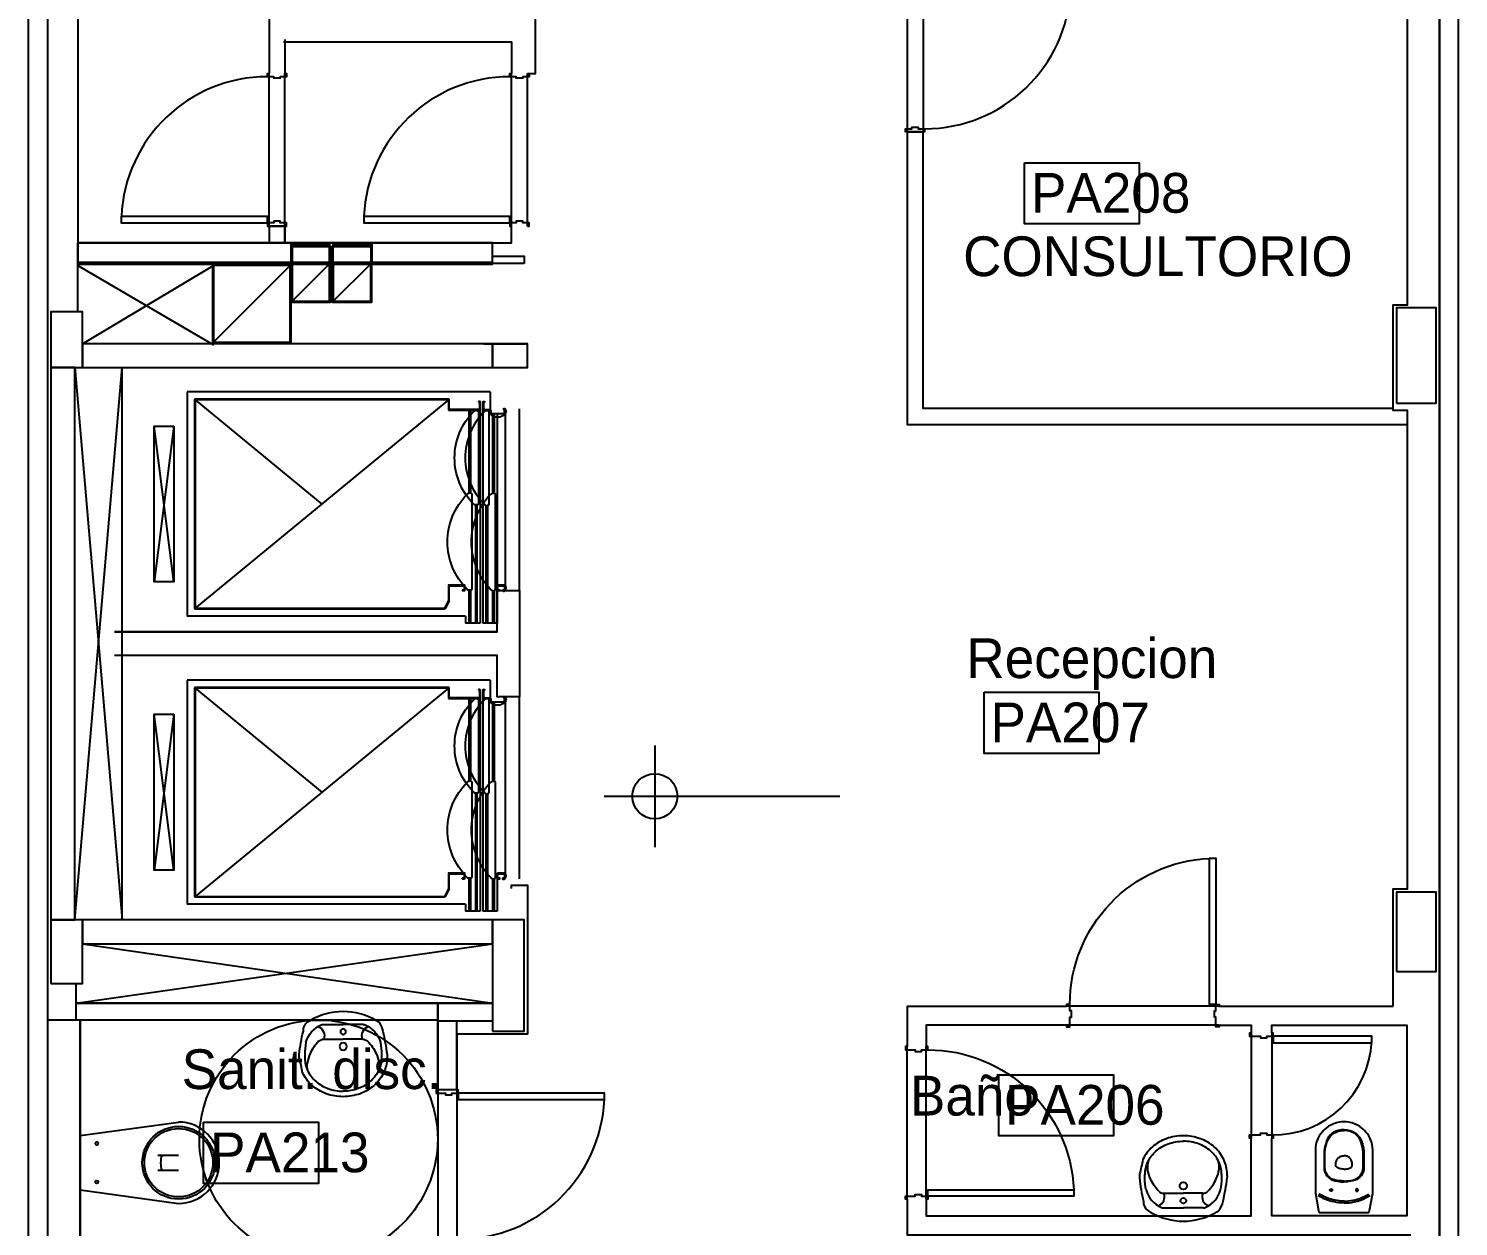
# Model space of a CAD drawing. Header units: millimetres. Extents: x 1473.7 to 1568.7, y 1808.4 to 1881.8.
# Drawn here: x 1511.35 to 1520.35, y 1859.52 to 1867.06 of the extents above; entities that cross this region are included whole.
import ezdxf

# ---------------------------------------------------------------- set-up
doc = ezdxf.new("R2010")
doc.units = ezdxf.units.MM
doc.layers.get('0').update_dxf_attribs({"linetype": 'CONTINUOUS'})
for name, color, linetype in [('0-COTAS-NIVEL', 8, 'CONTINUOUS'), ('0-OBSERVACIONES', 6, 'CONTINUOUS'), ('0000-TEXTO', 7, 'CONTINUOUS'), ('10-CARP-HOJA-PUER', 4, 'CONTINUOUS'), ('10-CARP-MARC', 2, 'CONTINUOUS'), ('10-CARP-SLIA', 14, 'CONTINUOUS'), ('AR - ASCENSOR', 1, 'CONTINUOUS'), ('AR - CARPINTERIA 1', 1, 'CONTINUOUS'), ('AR - INST. SANITARIA', 2, 'CONTINUOUS'), ('AR - LADRILLO VISTO', 3, 'CONTINUOUS'), ('AR - PROYECCION 1', 2, 'CONTINUOUS'), ('AR - PROYECCION 2', 1, 'CONTINUOUS'), ('AR - REVESTIMIENTO', 21, 'CONTINUOUS'), ('AR - REVOQUE', 8, 'CONTINUOUS'), ('AR - TABIQUE DURLOCK', 2, 'CONTINUOUS'), ('AV-HUMO', 6, 'CONTINUOUS'), ('AV-PLENO', 9, 'CONTINUOUS'), ('ES - LINEA OFICIAL', 6, 'CONTINUOUS'), ('ES-COLUMNAS', 5, 'CONTINUOUS'), ('ES-TABIQUES', 5, 'CONTINUOUS'), ('Sanitario_Detalle', 8, 'CONTINUOUS'), ('TEXTO', 7, 'CONTINUOUS')]:
    doc.layers.add(name, color=color, linetype=linetype)

# ---------------------------------------------------------------- blocks, each defined once
blk = doc.blocks.new('Puerta 66')
at = {"layer": '10-CARP-HOJA-PUER', "linetype": 'CONTINUOUS'}
blk.add_lwpolyline([(0.02, 0.14), (0.06, 0.14), (0.06, 0.75932), (0.02, 0.75932), (0.02, 0.14)], dxfattribs=at)
at = {"layer": '10-CARP-MARC', "linetype": 'CONTINUOUS'}
for points in [[(0, 0), (0, -0.01), (0.02, -0.01), (0.02, 0.06), (0.03, 0.06), (0.03, 0.1), (0.02, 0.1), (0.02, 0.14), (0, 0.14), (0, 0.13)], [(0.66, 0), (0.66, -0.01), (0.64, -0.01), (0.64, 0.06), (0.63, 0.06), (0.63, 0.1), (0.64, 0.1), (0.64, 0.14), (0.66, 0.14), (0.66, 0.13)]]:
    blk.add_lwpolyline(points, dxfattribs=at)
at = {"layer": '10-CARP-SLIA', "linetype": 'CONTINUOUS'}
for p, q in [((0, 0.13), (0.66, 0.13)), ((0, 0), (0.66, 0))]:
    blk.add_line(p, q, dxfattribs=at)
blk.add_arc((0.02, 0.14), 0.62, 359.075834, 87.31566, dxfattribs=at)
blk = doc.blocks.new('Puerta 96.1')
at = {"layer": '10-CARP-HOJA-PUER', "linetype": 'CONTINUOUS'}
blk.add_lwpolyline([(0.02, 0.11), (0.06, 0.11), (0.06, 1.03), (0.02, 1.03), (0.02, 0.11)], dxfattribs=at)
at = {"layer": '10-CARP-MARC', "linetype": 'CONTINUOUS'}
for points in [[(0, 0), (0, -0.01), (0.02, -0.01), (0.02, 0.03), (0.03, 0.03), (0.03, 0.07), (0.02, 0.07), (0.02, 0.11), (0, 0.11), (0, 0.1)], [(0.96, 0), (0.96, -0.01), (0.94, -0.01), (0.94, 0.03), (0.93, 0.03), (0.93, 0.07), (0.94, 0.07), (0.94, 0.11), (0.96, 0.11), (0.96, 0.1)]]:
    blk.add_lwpolyline(points, dxfattribs=at)
at = {"layer": '10-CARP-SLIA', "linetype": 'CONTINUOUS'}
for p, q in [((0, 0.1), (0.96, 0.1)), ((0, 0), (0.96, 0))]:
    blk.add_line(p, q, dxfattribs=at)
blk.add_arc((0.019952, 0.109981), 0.920048, 0.00121, 87.505209, dxfattribs=at)
blk = doc.blocks.new('Puerta 96.2')
at = {"layer": '10-CARP-HOJA-PUER', "linetype": 'CONTINUOUS'}
blk.add_lwpolyline([(0.02, 0.13), (0.06, 0.13), (0.06, 1.05), (0.02, 1.05), (0.02, 0.13)], dxfattribs=at)
at = {"layer": '10-CARP-MARC', "linetype": 'CONTINUOUS'}
for points in [[(0, 0), (0, -0.01), (0.02, -0.01), (0.02, 0.05), (0.03, 0.05), (0.03, 0.09), (0.02, 0.09), (0.02, 0.13), (0, 0.13), (0, 0.12)], [(0.96, 0), (0.96, -0.01), (0.94, -0.01), (0.94, 0.05), (0.93, 0.05), (0.93, 0.09), (0.94, 0.09), (0.94, 0.13), (0.96, 0.13), (0.96, 0.12)]]:
    blk.add_lwpolyline(points, dxfattribs=at)
at = {"layer": '10-CARP-SLIA', "linetype": 'CONTINUOUS'}
for p, q in [((0, 0.12), (0.96, 0.12)), ((0, 0), (0.96, 0))]:
    blk.add_line(p, q, dxfattribs=at)
blk.add_arc((0.019952, 0.129981), 0.920048, 0.00121, 87.505209, dxfattribs=at)
blk = doc.blocks.new('NIVEL')
at = {"layer": '0-COTAS-NIVEL'}
for p, q in [((0, 0.19519), (0, -0.19519)), ((-0.19519, 0), (0.711572, 0))]:
    blk.add_line(p, q, dxfattribs=at)
blk.add_circle((0, 0), 0.086751, dxfattribs=at)
blk = doc.blocks.new('s_LavMono')
blk.add_lwpolyline([(-0.177466, 0, 0.27095), (0.177466, 0, 0.041198), (0.194898, 0.010194, 0.087147), (0.218258, 0.061123, 0.014423), (0.240622, 0.188455, 0.110985), (0.24, 0.21, 0.102819), (0.22226, 0.288935, 0.093047), (0.169706, 0.358492, 0.087147), (0.093257, 0.403621, 0.087147), (0, 0.42, 0.093047), (-0.093257, 0.403621, 0.102819), (-0.169706, 0.358492, 0.110985), (-0.22226, 0.288935, -0.014423), (-0.24, 0.21, 0.087147), (-0.240622, 0.188455, 0.041198), (-0.218258, 0.061123, 0.27095), (-0.194898, 0.010194), (-0.177466, 0)], format="xyb", close=True)
at = {"layer": 'Sanitario_Detalle'}
for p, q in [((-0.106065, 0.105), (0, 0.105)), ((0.106065, 0.105), (0, 0.105)), ((-0.109754, 0.025), (0, 0.025)), ((0.109754, 0.025), (0, 0.025))]:
    blk.add_line(p, q, dxfattribs=at)
for points in [[(-0.209998, 0.209155, -0.11237), (-0.195145, 0.276099, -0.102819), (-0.14995, 0.335915, -0.093047), (-0.083035, 0.375417, -0.087147), (0, 0.39, -0.087147)], [(0.209998, 0.209155, 0.11237), (0.195145, 0.276099, 0.102819), (0.14995, 0.335915, 0.093047), (0.083035, 0.375417, 0.087147), (0, 0.39, 0.087147)], [(-0.205826, 0.245668, -0.000644), (-0.205677, 0.246541, -0.000644)], [(0.205826, 0.245668, 0.000644), (0.205677, 0.246541, 0.000644)], [(-0.204273, 0.122702, -0.048163), (-0.210622, 0.188455, -0.015067), (-0.209998, 0.209155, -0.015067)], [(-0.134258, 0.116625, -0.092164), (-0.180769, 0.183914, -0.064814), (-0.196027, 0.234757, -0.064814)], [(0.134258, 0.116625, 0.092164), (0.180769, 0.183914, 0.064814), (0.196027, 0.234757, 0.064814)], [(0.204273, 0.122702, 0.048163), (0.210622, 0.188455, 0.015067), (0.209998, 0.209155, 0.015067)]]:
    blk.add_lwpolyline(points, format="xyb", dxfattribs=at)
for centre, radius in [((0, 0.145322), 0.02), ((0, 0.064151), 0.015)]:
    blk.add_circle(centre, radius, dxfattribs=at)
for centre, radius, start, end in [((-0.107207, 0.249282), 0.09, 146.498415, 189.287762), ((0.107207, 0.249282), 0.09, 350.712238, 33.501585), ((-0.05968, 0.165122), 0.150687, 196.350388, 246.340308), ((-0.157063, 0.08655), 0.054233, 291.277313, 19.888798), ((-0.106065, 0.145), 0.04, 225.184262, 270), ((0.157063, 0.08655), 0.054233, 160.111202, 248.722687), ((0.106065, 0.145), 0.04, 270, 314.815738), ((0.05968, 0.165122), 0.150687, 293.659692, 343.649612), ((-0.110119, 0.05), 0.025, 246.340332, 270.288391), ((-0.109754, 0.115), 0.09, 269.509254, 270.000036), ((0.109754, 0.115), 0.09, 269.999964, 270.490746), ((0.110119, 0.05), 0.025, 269.711609, 293.659668)]:
    blk.add_arc(centre, radius, start, end, dxfattribs=at)
blk = doc.blocks.new('RCPLS004')
for p, q in [((-0.124182, -0.085575), (-0.135621, -0.090996)), ((-0.110949, -0.080011), (-0.124182, -0.085575)), ((-0.097979, -0.075253), (-0.110949, -0.080011)), ((-0.096744, -0.087525), (-0.108353, -0.091891)), ((-0.085539, -0.071305), (-0.097979, -0.075253)), ((-0.083423, -0.083193), (-0.096744, -0.087525)), ((-0.074913, -0.068391), (-0.085539, -0.071305)), ((-0.06913, -0.079316), (-0.083423, -0.083193)), ((-0.062185, -0.065438), (-0.074913, -0.068391)), ((-0.056178, -0.076464), (-0.06913, -0.079316)), ((-0.046976, -0.062656), (-0.062185, -0.065438)), ((-0.043147, -0.07421), (-0.056178, -0.076464)), ((-0.033426, -0.060845), (-0.046976, -0.062656)), ((-0.029119, -0.072457), (-0.043147, -0.07421)), ((-0.018199, -0.059545), (-0.033426, -0.060845)), ((-0.015985, -0.071438), (-0.029119, -0.072457)), ((0, -0.059), (-0.018199, -0.059545)), ((0, -0.071), (-0.015985, -0.071438)), ((0, -0.059), (0.018199, -0.059545)), ((0, -0.071), (0.015985, -0.071438)), ((0.015985, -0.071438), (0.029119, -0.072457)), ((0.018199, -0.059545), (0.033426, -0.060845)), ((0.029119, -0.072457), (0.043147, -0.07421)), ((0.033426, -0.060845), (0.046976, -0.062656)), ((0.043147, -0.07421), (0.056178, -0.076464)), ((0.046976, -0.062656), (0.062185, -0.065438)), ((0.056178, -0.076464), (0.06913, -0.079316)), ((0.062185, -0.065438), (0.074913, -0.068391)), ((0.06913, -0.079316), (0.083423, -0.083193)), ((0.074913, -0.068391), (0.085539, -0.071305)), ((0.083423, -0.083193), (0.096744, -0.087525)), ((0.085539, -0.071305), (0.097979, -0.075253)), ((0.096744, -0.087525), (0.108353, -0.091891)), ((0.097979, -0.075253), (0.110949, -0.080011)), ((0.110949, -0.080011), (0.124182, -0.085575)), ((0.124182, -0.085575), (0.135621, -0.090996)), ((-0.158103, -0.103448), (-0.163602, -0.106888)), ((-0.147335, -0.097174), (-0.158103, -0.103448)), ((-0.151402, -0.113418), (-0.157098, -0.116972)), ((-0.142725, -0.108344), (-0.151402, -0.113418)), ((-0.135621, -0.090996), (-0.147335, -0.097174)), ((-0.131151, -0.102179), (-0.142725, -0.108344)), ((-0.120804, -0.097217), (-0.131151, -0.102179)), ((-0.108353, -0.091891), (-0.120804, -0.097217)), ((-0.088322, -0.138375), (-0.0885, -0.140043)), ((-0.0885, -0.140043), (-0.088342, -0.14153)), ((-0.088342, -0.14153), (-0.087821, -0.143117)), ((-0.087768, -0.136768), (-0.088322, -0.138375)), ((-0.087821, -0.143117), (-0.086955, -0.14456)), ((-0.086964, -0.135453), (-0.087768, -0.136768)), ((-0.085938, -0.134355), (-0.086964, -0.135453)), ((-0.086955, -0.14456), (-0.086041, -0.145553)), ((-0.086041, -0.145553), (-0.084883, -0.146416)), ((-0.08473, -0.133493), (-0.085938, -0.134355)), ((-0.084883, -0.146416), (-0.083523, -0.147063)), ((-0.083077, -0.132793), (-0.08473, -0.133493)), ((-0.083523, -0.147063), (-0.0821, -0.147419)), ((-0.081, -0.1325), (-0.083077, -0.132793)), ((-0.0821, -0.147419), (-0.080907, -0.147499)), ((-0.07927, -0.132702), (-0.081, -0.1325)), ((-0.080907, -0.147499), (-0.07949, -0.147346)), ((-0.07949, -0.147346), (-0.077884, -0.146822)), ((-0.077873, -0.133183), (-0.07927, -0.132702)), ((-0.077884, -0.146822), (-0.076531, -0.146023)), ((-0.076604, -0.133923), (-0.077873, -0.133183)), ((-0.075515, -0.134885), (-0.076604, -0.133923)), ((-0.076531, -0.146023), (-0.07548, -0.145077)), ((-0.074542, -0.136187), (-0.075515, -0.134885)), ((-0.07548, -0.145077), (-0.074435, -0.143627)), ((-0.073907, -0.137563), (-0.074542, -0.136187)), ((-0.074435, -0.143627), (-0.073831, -0.142203)), ((-0.073552, -0.139119), (-0.073907, -0.137563)), ((-0.073831, -0.142203), (-0.073523, -0.140584)), ((-0.073523, -0.140584), (-0.073552, -0.139119)), ((0.073523, -0.140584), (0.073552, -0.139119)), ((0.073831, -0.142203), (0.073523, -0.140584)), ((0.073552, -0.139119), (0.073907, -0.137563)), ((0.074435, -0.143627), (0.073831, -0.142203)), ((0.073907, -0.137563), (0.074542, -0.136187)), ((0.07548, -0.145077), (0.074435, -0.143627)), ((0.074542, -0.136187), (0.075515, -0.134885)), ((0.076531, -0.146023), (0.07548, -0.145077)), ((0.075515, -0.134885), (0.076604, -0.133923)), ((0.077884, -0.146822), (0.076531, -0.146023)), ((0.076604, -0.133923), (0.077873, -0.133183)), ((0.077873, -0.133183), (0.07927, -0.132702)), ((0.07949, -0.147346), (0.077884, -0.146822)), ((0.07927, -0.132702), (0.081, -0.1325)), ((0.080907, -0.147499), (0.07949, -0.147346)), ((0.0821, -0.147419), (0.080907, -0.147499)), ((0.081, -0.1325), (0.083077, -0.132793)), ((0.083523, -0.147063), (0.0821, -0.147419)), ((0.083077, -0.132793), (0.08473, -0.133493)), ((0.084883, -0.146416), (0.083523, -0.147063)), ((0.08473, -0.133493), (0.085938, -0.134355)), ((0.086041, -0.145553), (0.084883, -0.146416)), ((0.085938, -0.134355), (0.086964, -0.135453)), ((0.086955, -0.14456), (0.086041, -0.145553)), ((0.087821, -0.143117), (0.086955, -0.14456)), ((0.086964, -0.135453), (0.087768, -0.136768)), ((0.087768, -0.136768), (0.088322, -0.138375)), ((0.088342, -0.14153), (0.087821, -0.143117)), ((0.088322, -0.138375), (0.0885, -0.140043)), ((0.0885, -0.140043), (0.088342, -0.14153)), ((0.108353, -0.091891), (0.120804, -0.097217)), ((0.120804, -0.097217), (0.131151, -0.102179)), ((0.131151, -0.102179), (0.142725, -0.108344)), ((0.135621, -0.090996), (0.147335, -0.097174)), ((0.142725, -0.108344), (0.151402, -0.113418)), ((0.147335, -0.097174), (0.158103, -0.103448)), ((0.151402, -0.113418), (0.157098, -0.116972)), ((0.158103, -0.103448), (0.163602, -0.106888)), ((-0.1255, -0.282118), (-0.124222, -0.267431)), ((-0.124222, -0.267431), (-0.12055, -0.253534)), ((-0.12055, -0.253534), (-0.115124, -0.241421)), ((-0.119449, -0.269195), (-0.1205, -0.282118)), ((-0.117825, -0.261603), (-0.119449, -0.269195)), ((-0.11394, -0.25039), (-0.117825, -0.261603)), ((-0.115124, -0.241421), (-0.107735, -0.230113)), ((-0.108595, -0.240129), (-0.11394, -0.25039)), ((-0.1017, -0.230596), (-0.108595, -0.240129)), ((-0.107735, -0.230113), (-0.099559, -0.220986)), ((-0.09449, -0.223083), (-0.1017, -0.230596)), ((-0.099559, -0.220986), (-0.08942, -0.212606)), ((-0.086469, -0.216644), (-0.09449, -0.223083)), ((-0.08942, -0.212606), (-0.080024, -0.206865)), ((-0.073759, -0.209359), (-0.086469, -0.216644)), ((-0.080024, -0.206865), (-0.069327, -0.202155)), ((-0.060887, -0.204759), (-0.073759, -0.209359)), ((-0.069327, -0.202155), (-0.055138, -0.198213)), ((-0.046105, -0.201418), (-0.060887, -0.204759)), ((-0.055138, -0.198213), (-0.041617, -0.19552)), ((-0.031523, -0.199055), (-0.046105, -0.201418)), ((-0.041617, -0.19552), (-0.029962, -0.193818)), ((-0.016661, -0.197572), (-0.031523, -0.199055)), ((-0.029962, -0.193818), (-0.018882, -0.19272)), ((-0.018882, -0.19272), (-0.008623, -0.19215)), ((0, -0.197), (-0.016661, -0.197572)), ((-0.008623, -0.19215), (0, -0.192)), ((0.008623, -0.19215), (0, -0.192)), ((0, -0.197), (0.016661, -0.197572)), ((0.018882, -0.19272), (0.008623, -0.19215)), ((0.016661, -0.197572), (0.031523, -0.199055)), ((0.029962, -0.193818), (0.018882, -0.19272)), ((0.041617, -0.19552), (0.029962, -0.193818)), ((0.031523, -0.199055), (0.046105, -0.201418)), ((0.055138, -0.198213), (0.041617, -0.19552)), ((0.046105, -0.201418), (0.060887, -0.204759)), ((0.069327, -0.202155), (0.055138, -0.198213)), ((0.060887, -0.204759), (0.073759, -0.209359)), ((0.080024, -0.206865), (0.069327, -0.202155)), ((0.073759, -0.209359), (0.086469, -0.216644)), ((0.08942, -0.212606), (0.080024, -0.206865)), ((0.086469, -0.216644), (0.09449, -0.223083)), ((0.099559, -0.220986), (0.08942, -0.212606)), ((0.09449, -0.223083), (0.1017, -0.230596)), ((0.107735, -0.230113), (0.099559, -0.220986)), ((0.1017, -0.230596), (0.108595, -0.240129)), ((0.115124, -0.241421), (0.107735, -0.230113)), ((0.108595, -0.240129), (0.11394, -0.25039)), ((0.11394, -0.25039), (0.117825, -0.261603)), ((0.12055, -0.253534), (0.115124, -0.241421)), ((0.117825, -0.261603), (0.119449, -0.269195)), ((0.119449, -0.269195), (0.1205, -0.282118)), ((0.124222, -0.267431), (0.12055, -0.253534)), ((0.1255, -0.282118), (0.124222, -0.267431)), ((-0.1255, -0.363299), (-0.1255, -0.282118)), ((-0.1205, -0.282118), (-0.1205, -0.363299)), ((-0.050528, -0.293518), (-0.051, -0.297838)), ((-0.051, -0.297838), (-0.051, -0.307)), ((-0.051, -0.307), (-0.050533, -0.31307)), ((-0.050533, -0.31307), (-0.049658, -0.317777)), ((-0.048934, -0.288984), (-0.050528, -0.293518)), ((-0.049658, -0.317777), (-0.047921, -0.323587)), ((-0.046264, -0.284915), (-0.048934, -0.288984)), ((-0.047921, -0.323587), (-0.045265, -0.329615)), ((-0.043185, -0.281978), (-0.046264, -0.284915)), ((-0.045265, -0.329615), (-0.042318, -0.33457)), ((-0.0385, -0.279298), (-0.043185, -0.281978)), ((-0.042318, -0.33457), (-0.039057, -0.338892)), ((-0.039057, -0.338892), (-0.036654, -0.341551)), ((-0.030225, -0.276434), (-0.0385, -0.279298)), ((-0.036654, -0.341551), (-0.033718, -0.344346)), ((-0.033718, -0.344346), (-0.029439, -0.347717)), ((-0.02315, -0.274578), (-0.030225, -0.276434)), ((-0.029439, -0.347717), (-0.024913, -0.350562)), ((-0.024913, -0.350562), (-0.020674, -0.352673)), ((-0.015895, -0.273207), (-0.02315, -0.274578)), ((-0.020674, -0.352673), (-0.015702, -0.354563)), ((-0.008285, -0.272326), (-0.015895, -0.273207)), ((-0.015702, -0.354563), (-0.010342, -0.355968)), ((-0.010342, -0.355968), (-0.004643, -0.356801)), ((0, -0.272), (-0.008285, -0.272326)), ((-0.004643, -0.356801), (0, -0.357)), ((0, -0.272), (0.008285, -0.272326)), ((0.004643, -0.356801), (0, -0.357)), ((0.010342, -0.355968), (0.004643, -0.356801)), ((0.008285, -0.272326), (0.015895, -0.273207)), ((0.015702, -0.354563), (0.010342, -0.355968)), ((0.020674, -0.352673), (0.015702, -0.354563)), ((0.015895, -0.273207), (0.02315, -0.274578)), ((0.024913, -0.350562), (0.020674, -0.352673)), ((0.02315, -0.274578), (0.030225, -0.276434)), ((0.029439, -0.347717), (0.024913, -0.350562)), ((0.033718, -0.344346), (0.029439, -0.347717)), ((0.030225, -0.276434), (0.0385, -0.279298)), ((0.036654, -0.341551), (0.033718, -0.344346)), ((0.039057, -0.338892), (0.036654, -0.341551)), ((0.0385, -0.279298), (0.043185, -0.281978)), ((0.042318, -0.33457), (0.039057, -0.338892)), ((0.045265, -0.329615), (0.042318, -0.33457)), ((0.043185, -0.281978), (0.046264, -0.284915)), ((0.047921, -0.323587), (0.045265, -0.329615)), ((0.046264, -0.284915), (0.048934, -0.288984)), ((0.049658, -0.317777), (0.047921, -0.323587)), ((0.048934, -0.288984), (0.050528, -0.293518)), ((0.050533, -0.31307), (0.049658, -0.317777)), ((0.050528, -0.293518), (0.051, -0.297838)), ((0.051, -0.307), (0.050533, -0.31307)), ((0.051, -0.297838), (0.051, -0.307)), ((0.1205, -0.282118), (0.1205, -0.363299)), ((0.1255, -0.363299), (0.1255, -0.282118)), ((-0.124835, -0.381151), (-0.1255, -0.363299)), ((-0.124215, -0.388104), (-0.124835, -0.381151)), ((-0.122191, -0.403013), (-0.124215, -0.388104)), ((-0.119164, -0.418081), (-0.122191, -0.403013)), ((-0.1205, -0.363299), (-0.119843, -0.380863)), ((-0.119843, -0.380863), (-0.118297, -0.3954)), ((-0.115468, -0.431962), (-0.119164, -0.418081)), ((-0.118297, -0.3954), (-0.115532, -0.411366)), ((-0.115532, -0.411366), (-0.112195, -0.425221)), ((-0.109717, -0.448896), (-0.115468, -0.431962)), ((-0.112195, -0.425221), (-0.108054, -0.438762)), ((-0.103942, -0.462197), (-0.109717, -0.448896)), ((-0.108054, -0.438762), (-0.1029, -0.452531)), ((0.108054, -0.438762), (0.1029, -0.452531)), ((0.103942, -0.462197), (0.109717, -0.448896)), ((0.112195, -0.425221), (0.108054, -0.438762)), ((0.109717, -0.448896), (0.115468, -0.431962)), ((0.115532, -0.411366), (0.112195, -0.425221)), ((0.115468, -0.431962), (0.119164, -0.418081)), ((0.118297, -0.3954), (0.115532, -0.411366)), ((0.119843, -0.380863), (0.118297, -0.3954)), ((0.119164, -0.418081), (0.122191, -0.403013)), ((0.1205, -0.363299), (0.119843, -0.380863)), ((0.122191, -0.403013), (0.124215, -0.388104)), ((0.124215, -0.388104), (0.124835, -0.381151)), ((0.124835, -0.381151), (0.1255, -0.363299)), ((-0.096858, -0.473918), (-0.103942, -0.462197)), ((-0.1029, -0.452531), (-0.096561, -0.465194)), ((-0.086419, -0.486469), (-0.096858, -0.473918)), ((-0.096561, -0.465194), (-0.087423, -0.477956)), ((-0.087423, -0.477956), (-0.077, -0.48845)), ((-0.075842, -0.495831), (-0.086419, -0.486469)), ((-0.077, -0.48845), (-0.067071, -0.495927)), ((-0.062522, -0.504453), (-0.075842, -0.495831)), ((-0.067071, -0.495927), (-0.060147, -0.500053)), ((-0.050085, -0.510249), (-0.062522, -0.504453)), ((-0.060147, -0.500053), (-0.045385, -0.506719)), ((-0.035816, -0.515107), (-0.050085, -0.510249)), ((-0.045385, -0.506719), (-0.034871, -0.51018)), ((-0.018391, -0.518729), (-0.035816, -0.515107)), ((-0.034871, -0.51018), (-0.022731, -0.512975)), ((-0.022731, -0.512975), (-0.011894, -0.514449)), ((0, -0.52), (-0.018391, -0.518729)), ((-0.011894, -0.514449), (0, -0.515)), ((0.011894, -0.514449), (0, -0.515)), ((0, -0.52), (0.018391, -0.518729)), ((0.022731, -0.512975), (0.011894, -0.514449)), ((0.018391, -0.518729), (0.035816, -0.515107)), ((0.034871, -0.51018), (0.022731, -0.512975)), ((0.045385, -0.506719), (0.034871, -0.51018)), ((0.035816, -0.515107), (0.050085, -0.510249)), ((0.060147, -0.500053), (0.045385, -0.506719)), ((0.050085, -0.510249), (0.062522, -0.504453)), ((0.067071, -0.495927), (0.060147, -0.500053)), ((0.062522, -0.504453), (0.075842, -0.495831)), ((0.077, -0.48845), (0.067071, -0.495927)), ((0.075842, -0.495831), (0.086419, -0.486469)), ((0.087423, -0.477956), (0.077, -0.48845)), ((0.086419, -0.486469), (0.096858, -0.473918)), ((0.096561, -0.465194), (0.087423, -0.477956)), ((0.1029, -0.452531), (0.096561, -0.465194)), ((0.096858, -0.473918), (0.103942, -0.462197)), ((-0.058842, -0.560182), (-0.058842, -0.560182)), ((0.058842, -0.560182), (0.058842, -0.560182))]:
    blk.add_line(p, q)
blk.add_lwpolyline([(0, -0.57), (0.008155, -0.569822), (0.016533, -0.569254), (0.027671, -0.567887), (0.038261, -0.565927), (0.048229, -0.563472), (0.053812, -0.561831), (0.058842, -0.560182), (0.065687, -0.55767), (0.075105, -0.553685), (0.08821, -0.547039), (0.097356, -0.541561), (0.110592, -0.532228), (0.120379, -0.524077), (0.12978, -0.515037), (0.13826, -0.505631), (0.146854, -0.494549), (0.155437, -0.481366), (0.162033, -0.469149), (0.167223, -0.457567), (0.172335, -0.443303), (0.176515, -0.427357), (0.179278, -0.410624), (0.1805, -0.3905), (0.1805, -0.12), (0.160798, -0.012536), (0.159251, -0.004098), (0.158628, -0.002439), (0.158014, -0.001616), (0.157219, -0.000917), (0.156113, -0.000327), (0.154333, 0), (0, 0), (-0.154333, 0), (-0.156113, -0.000327), (-0.157219, -0.000917), (-0.158014, -0.001616), (-0.158628, -0.002439), (-0.159251, -0.004098), (-0.160798, -0.012536), (-0.1805, -0.12), (-0.1805, -0.3905), (-0.179278, -0.410624), (-0.176515, -0.427357), (-0.172335, -0.443303), (-0.167223, -0.457567), (-0.162033, -0.469149), (-0.155437, -0.481366), (-0.146854, -0.494549), (-0.13826, -0.505631), (-0.12978, -0.515037), (-0.120379, -0.524077), (-0.110592, -0.532228), (-0.097356, -0.541561), (-0.08821, -0.547039), (-0.075105, -0.553685), (-0.065687, -0.55767), (-0.058842, -0.560182), (-0.053812, -0.561831), (-0.048229, -0.563472), (-0.038261, -0.565927), (-0.027671, -0.567887), (-0.016533, -0.569254), (-0.008155, -0.569822)], close=True)

msp = doc.modelspace()

# ---------------------------------------------------------------- linework, layer by layer
at = {"color": 5}
for p, q in [((1512.865212, 1865.813436), (1512.965212, 1865.813436)), ((1511.651633, 1860.923462), (1511.651633, 1861.048462)), ((1514.271633, 1860.923462), (1511.651633, 1860.923462))]:
    msp.add_line(p, q, dxfattribs=at)
at = {"color": 2}
for points in [[(1513.004151, 1865.708436), (1513.010345, 1865.708436), (1513.010345, 1865.435901), (1513.004151, 1865.435901)], [(1513.268957, 1865.708436), (1513.246328, 1865.708436), (1513.246328, 1865.68366), (1513.268957, 1865.68366)], [(1513.511134, 1865.708436), (1513.50494, 1865.708436), (1513.50494, 1865.435901), (1513.511134, 1865.435901)], [(1514.471813, 1865.57752), (1514.271633, 1865.57752), (1514.271633, 1865.623436), (1514.471813, 1865.623436)], [(1514.271633, 1864.923436), (1514.491626, 1864.923436), (1514.491626, 1865.073436), (1514.271633, 1865.073436)]]:
    msp.add_lwpolyline(points, close=True, dxfattribs=at)
for points in [[(1513.246328, 1865.699871), (1513.010345, 1865.699871)], [(1513.246328, 1865.693546), (1513.010345, 1865.693546)], [(1513.246328, 1865.68366), (1513.010345, 1865.68366), (1513.014188, 1865.6888)], [(1513.246328, 1865.6888), (1513.010345, 1865.6888)], [(1513.505552, 1865.68366), (1513.268957, 1865.68366), (1513.246328, 1865.68366)], [(1513.50494, 1865.699871), (1513.268957, 1865.699871)], [(1513.50494, 1865.693546), (1513.268957, 1865.693546)], [(1513.50494, 1865.6888), (1513.268957, 1865.6888)], [(1514.216626, 1865.073436), (1514.491626, 1865.073436)]]:
    msp.add_lwpolyline(points, dxfattribs=at)
msp.add_circle((1513.176633, 1860.068462), 0.75, dxfattribs=at)
at = {"layer": '0-OBSERVACIONES'}
for points in [[(1512.965212, 1865.813436), (1512.865212, 1865.813436), (1512.865212, 1865.708436), (1512.965212, 1865.708436)], [(1511.661632, 1865.58377), (1513.004151, 1865.58377), (1513.004151, 1865.708436), (1511.661632, 1865.708436)], [(1513.511134, 1865.58377), (1514.271633, 1865.58377), (1514.271633, 1865.708436), (1513.511134, 1865.708436)], [(1511.651633, 1860.923462), (1513.926633, 1860.923462), (1513.926633, 1860.818462), (1511.651633, 1860.818462)], [(1513.926633, 1860.923462), (1514.271633, 1860.923462), (1514.271633, 1860.81108), (1513.926633, 1860.81108)], [(1511.471633, 1848.283528), (1511.676633, 1848.283528), (1511.676633, 1860.818462), (1511.471633, 1860.818462)], [(1513.926633, 1860.38153), (1514.04638, 1860.38153), (1514.04638, 1860.81108), (1513.926633, 1860.81108)]]:
    msp.add_lwpolyline(points, close=True, dxfattribs=at)
for points in [[(1511.661633, 1865.573436), (1511.661633, 1865.708436)], [(1513.010345, 1865.575773), (1513.010345, 1865.708436)], [(1513.511134, 1865.581967), (1513.511134, 1865.708436)], [(1513.245716, 1865.581967), (1513.245716, 1865.68366)], [(1513.25191, 1865.505708), (1513.25191, 1865.68366)], [(1513.263375, 1865.505708), (1513.263375, 1865.68366)], [(1513.269569, 1865.581967), (1513.269569, 1865.68366)], [(1514.271633, 1865.58377), (1511.661632, 1865.58377)]]:
    msp.add_lwpolyline(points, dxfattribs=at)
at = {"layer": 'AR - ASCENSOR', "linetype": 'CONTINUOUS'}
for p, q in [((1512.349919, 1864.76978), (1512.349919, 1863.358903)), ((1514.25663, 1864.76978), (1512.349919, 1864.76978)), ((1512.395919, 1864.72378), (1512.395919, 1863.404903)), ((1513.99838, 1864.72378), (1512.395919, 1864.72378)), ((1512.399919, 1864.71978), (1512.399919, 1863.408903)), ((1513.99438, 1864.71978), (1512.399919, 1863.408903)), ((1512.399919, 1864.71978), (1513.197149, 1864.064342)), ((1513.99438, 1864.71978), (1512.399919, 1864.71978)), ((1513.99438, 1864.71978), (1513.99438, 1864.654578)), ((1513.99838, 1864.658578), (1513.99838, 1864.72378)), ((1514.25663, 1864.76978), (1514.25663, 1864.658494)), ((1513.99438, 1864.654578), (1514.191657, 1864.654578)), ((1514.189657, 1864.658578), (1513.99838, 1864.658578)), ((1514.122657, 1864.654578), (1514.122657, 1864.131665)), ((1514.132657, 1864.654578), (1514.132657, 1864.131665)), ((1514.191657, 1864.70978), (1514.183657, 1864.70978)), ((1514.183657, 1864.70978), (1514.183657, 1864.70578)), ((1514.183657, 1864.70578), (1514.189657, 1864.70578)), ((1514.189657, 1864.70578), (1514.189657, 1864.658578)), ((1514.193657, 1864.656578), (1514.193657, 1864.70778)), ((1514.193657, 1864.656578), (1514.193657, 1863.31478)), ((1514.21063, 1864.656578), (1514.21063, 1863.31478)), ((1514.27163, 1864.629578), (1514.27163, 1864.131665)), ((1514.28163, 1864.629578), (1514.28163, 1864.131665)), ((1514.30163, 1864.629578), (1514.30163, 1863.31478)), ((1514.35163, 1864.631578), (1514.351627, 1863.554807)), ((1514.441633, 1863.519807), (1514.441633, 1864.664578)), ((1512.266063, 1863.574342), (1512.141633, 1864.554342)), ((1512.266063, 1864.554342), (1512.141633, 1863.574342)), ((1514.163657, 1864.058764), (1514.163657, 1863.31478)), ((1514.173657, 1864.058764), (1514.173657, 1863.31478)), ((1514.23063, 1864.058764), (1514.23063, 1863.31478)), ((1514.24063, 1864.058764), (1514.24063, 1863.31478)), ((1513.99438, 1863.552807), (1513.99438, 1863.456807)), ((1514.095417, 1863.554807), (1513.99638, 1863.554807)), ((1513.99838, 1863.550807), (1514.093417, 1863.550807)), ((1513.99838, 1863.456637), (1513.99838, 1863.550807)), ((1514.093417, 1863.550807), (1514.093417, 1863.523807)), ((1514.097417, 1863.521807), (1514.097417, 1863.552807)), ((1513.99438, 1863.456807), (1513.970414, 1863.408903)), ((1513.99838, 1863.456637), (1513.974089, 1863.404903)), ((1514.080595, 1863.523807), (1514.080595, 1863.519807)), ((1514.093417, 1863.523807), (1514.080595, 1863.523807)), ((1514.080595, 1863.519807), (1514.095417, 1863.519807)), ((1514.122658, 1863.522602), (1514.122657, 1863.31478)), ((1514.132658, 1863.522602), (1514.132657, 1863.31478)), ((1514.27163, 1863.522602), (1514.27163, 1863.31478)), ((1514.28163, 1863.522602), (1514.28163, 1863.31478)), ((1512.395919, 1863.404903), (1513.974089, 1863.404903)), ((1512.399919, 1863.408903), (1513.970414, 1863.408903)), ((1514.102658, 1863.358903), (1512.349919, 1863.358903)), ((1514.102658, 1863.358903), (1514.102657, 1863.31478)), ((1514.193657, 1863.31478), (1514.102657, 1863.31478)), ((1514.30163, 1863.31478), (1514.21063, 1863.31478)), ((1512.349919, 1862.957293), (1512.349919, 1861.546416)), ((1514.25663, 1862.957293), (1512.349919, 1862.957293)), ((1512.395919, 1862.911293), (1512.395919, 1861.592416)), ((1513.998379, 1862.911293), (1512.395919, 1862.911293)), ((1513.998379, 1862.846091), (1513.998379, 1862.911293)), ((1514.25663, 1862.957293), (1514.25663, 1862.846007)), ((1512.399919, 1862.907293), (1512.399919, 1861.596416)), ((1513.994379, 1862.907293), (1512.399919, 1861.596416)), ((1512.399919, 1862.907293), (1513.197149, 1862.251855)), ((1513.994379, 1862.907293), (1512.399919, 1862.907293)), ((1513.994379, 1862.907293), (1513.994379, 1862.842091)), ((1513.994379, 1862.842091), (1514.191657, 1862.842091)), ((1514.189657, 1862.846091), (1513.998379, 1862.846091)), ((1514.122657, 1862.842091), (1514.122657, 1862.319178)), ((1514.132657, 1862.842091), (1514.132657, 1862.319178)), ((1514.191657, 1862.897293), (1514.183657, 1862.897293)), ((1514.183657, 1862.897293), (1514.183657, 1862.893293)), ((1514.183657, 1862.893293), (1514.189657, 1862.893293)), ((1514.189657, 1862.893293), (1514.189657, 1862.846091)), ((1514.193657, 1862.844091), (1514.193657, 1862.895293)), ((1514.193657, 1862.844091), (1514.193657, 1861.502293)), ((1514.21063, 1862.844091), (1514.21063, 1861.502293)), ((1514.441633, 1861.70732), (1514.441633, 1862.852091)), ((1512.266063, 1861.761855), (1512.141633, 1862.741855)), ((1512.266063, 1862.741855), (1512.141633, 1861.761855)), ((1514.27163, 1862.817091), (1514.27163, 1862.319178)), ((1514.28163, 1862.817091), (1514.28163, 1862.319178)), ((1514.35163, 1862.819091), (1514.351627, 1861.74232)), ((1514.163657, 1862.246277), (1514.163657, 1861.502293)), ((1514.173657, 1862.246277), (1514.173657, 1861.502293)), ((1514.23063, 1862.246277), (1514.23063, 1861.502293)), ((1514.24063, 1862.246277), (1514.24063, 1861.502293)), ((1513.99438, 1861.74032), (1513.99438, 1861.64432)), ((1514.095417, 1861.74232), (1513.99638, 1861.74232)), ((1514.097417, 1861.70932), (1514.097417, 1861.74032)), ((1513.99838, 1861.73832), (1514.093417, 1861.73832)), ((1513.99838, 1861.64415), (1513.99838, 1861.73832)), ((1514.080595, 1861.71132), (1514.080595, 1861.70732)), ((1514.093417, 1861.71132), (1514.080595, 1861.71132)), ((1514.080595, 1861.70732), (1514.095417, 1861.70732)), ((1514.093417, 1861.73832), (1514.093417, 1861.71132)), ((1514.122657, 1861.710114), (1514.122657, 1861.502293)), ((1514.132657, 1861.710114), (1514.132657, 1861.502293)), ((1514.27163, 1861.710114), (1514.27163, 1861.502293)), ((1514.28163, 1861.710114), (1514.28163, 1861.502293)), ((1514.30163, 1861.70732), (1514.30163, 1861.502293)), ((1512.395919, 1861.592416), (1513.974089, 1861.592416)), ((1512.399919, 1861.596416), (1513.970414, 1861.596416)), ((1513.99438, 1861.64432), (1513.970414, 1861.596416)), ((1513.99838, 1861.64415), (1513.974089, 1861.592416)), ((1514.102657, 1861.546416), (1512.349919, 1861.546416)), ((1514.102657, 1861.546416), (1514.102657, 1861.502293)), ((1514.193657, 1861.502293), (1514.102657, 1861.502293)), ((1514.30163, 1861.502293), (1514.21063, 1861.502293))]:
    msp.add_line(p, q, dxfattribs=at)
for points in [[(1514.153657, 1864.063764, -0.414214), (1514.153657, 1864.646073, -0.414214), (1514.158657, 1864.651073, -0.414214), (1514.178657, 1864.651073, -0.414214), (1514.183657, 1864.646073), (1514.183657, 1864.063764), (1514.178657, 1864.058764), (1514.158657, 1864.058764)], [(1514.22063, 1864.646073, 0.414214), (1514.22063, 1864.063764, 0.414214), (1514.22563, 1864.058764, 0.414214), (1514.24563, 1864.058764, 0.414214), (1514.25063, 1864.063764), (1514.25063, 1864.646073), (1514.24563, 1864.651073), (1514.22563, 1864.651073)], [(1514.34163, 1864.664578, -0.414214), (1514.34963, 1864.664578, -0.414214), (1514.35163, 1864.662578, -0.414214), (1514.35163, 1864.631578, 0.414214), (1514.34963, 1864.629578, -0.414214), (1514.25963, 1864.629578, -0.414214), (1514.25763, 1864.631578, -0.414214), (1514.25763, 1864.652578), (1514.25563, 1864.654578), (1514.21263, 1864.654578), (1514.21063, 1864.656578), (1514.21063, 1864.70778), (1514.21263, 1864.70978), (1514.22063, 1864.70978), (1514.22063, 1864.70578), (1514.21463, 1864.70578), (1514.21463, 1864.658578), (1514.25563, 1864.658578), (1514.26163, 1864.652578), (1514.26163, 1864.633578), (1514.34763, 1864.633578), (1514.34763, 1864.660578), (1514.34163, 1864.660578)], [(1514.112658, 1863.527602, -0.414214), (1514.112657, 1864.126665, -0.414214), (1514.117657, 1864.131665, -0.414214), (1514.137657, 1864.131665, -0.414214), (1514.142657, 1864.126665), (1514.142658, 1863.527602), (1514.137658, 1863.522602), (1514.117658, 1863.522602)], [(1514.26163, 1864.126665, 0.414214), (1514.26163, 1863.527602, 0.414214), (1514.26663, 1863.522602, 0.414214), (1514.28663, 1863.522602, 0.414214), (1514.29163, 1863.527602), (1514.29163, 1864.126665), (1514.28663, 1864.131665), (1514.26663, 1864.131665)], [(1514.334808, 1863.523807, 0.414214), (1514.334808, 1863.519807, 0.414214), (1514.34963, 1863.519807, 0.414214), (1514.35163, 1863.521807, 0.414214), (1514.35163, 1863.552807), (1514.34963, 1863.554807), (1514.30363, 1863.554807), (1514.30163, 1863.552807), (1514.30163, 1863.521807), (1514.30363, 1863.519807), (1514.318452, 1863.519807), (1514.318452, 1863.523807), (1514.30563, 1863.523807), (1514.30563, 1863.550807), (1514.34763, 1863.550807), (1514.34763, 1863.523807)], [(1514.153657, 1862.251277, -0.414214), (1514.153657, 1862.833586, -0.414214), (1514.158657, 1862.838586, -0.414214), (1514.178657, 1862.838586, -0.414214), (1514.183657, 1862.833586), (1514.183657, 1862.251277), (1514.178657, 1862.246277), (1514.158657, 1862.246277)], [(1514.22063, 1862.833586, 0.414214), (1514.22063, 1862.251277, 0.414214), (1514.22563, 1862.246277, 0.414214), (1514.24563, 1862.246277, 0.414214), (1514.25063, 1862.251277), (1514.25063, 1862.833586), (1514.24563, 1862.838586), (1514.22563, 1862.838586)], [(1514.34163, 1862.852091, -0.414214), (1514.34963, 1862.852091, -0.414214), (1514.35163, 1862.850091, -0.414214), (1514.35163, 1862.819091, 0.414214), (1514.34963, 1862.817091, -0.414214), (1514.25963, 1862.817091, -0.414214), (1514.25763, 1862.819091, -0.414214), (1514.25763, 1862.840091), (1514.25563, 1862.842091), (1514.21263, 1862.842091), (1514.21063, 1862.844091), (1514.21063, 1862.895293), (1514.21263, 1862.897293), (1514.22063, 1862.897293), (1514.22063, 1862.893293), (1514.21463, 1862.893293), (1514.21463, 1862.846091), (1514.25563, 1862.846091), (1514.26163, 1862.840091), (1514.26163, 1862.821091), (1514.34763, 1862.821091), (1514.34763, 1862.848091), (1514.34163, 1862.848091)], [(1514.112657, 1861.715114, -0.414214), (1514.112657, 1862.314178, -0.414214), (1514.117657, 1862.319178, -0.414214), (1514.137657, 1862.319178, -0.414214), (1514.142657, 1862.314178), (1514.142657, 1861.715114), (1514.137657, 1861.710114), (1514.117657, 1861.710114)], [(1514.26163, 1862.314178, 0.414214), (1514.26163, 1861.715114, 0.414214), (1514.26663, 1861.710114, 0.414214), (1514.28663, 1861.710114, 0.414214), (1514.29163, 1861.715114), (1514.29163, 1862.314178), (1514.28663, 1862.319178), (1514.26663, 1862.319178)], [(1514.334808, 1861.71132, 0.414214), (1514.334808, 1861.70732, 0.414214), (1514.34963, 1861.70732, 0.414214), (1514.35163, 1861.70932, 0.414214), (1514.35163, 1861.74032), (1514.34963, 1861.74232), (1514.30363, 1861.74232), (1514.30163, 1861.74032), (1514.30163, 1861.70932), (1514.30363, 1861.70732), (1514.318452, 1861.70732), (1514.318452, 1861.71132), (1514.30563, 1861.71132), (1514.30563, 1861.73832), (1514.34763, 1861.73832), (1514.34763, 1861.71132)]]:
    msp.add_lwpolyline(points, format="xyb", close=True, dxfattribs=at)
for points in [[(1512.266063, 1864.554342), (1512.266063, 1863.574342), (1512.141633, 1863.574342), (1512.141633, 1864.554342)], [(1512.266063, 1862.741855), (1512.266063, 1861.761855), (1512.141633, 1861.761855), (1512.141633, 1862.741855)]]:
    msp.add_lwpolyline(points, close=True, dxfattribs=at)
for centre, start, end in [((1514.191657, 1864.70778), 0, 90), ((1514.191657, 1864.656578), 270, 0), ((1513.99638, 1863.552807), 90, 180), ((1514.095417, 1863.552807), 0, 90), ((1514.095417, 1863.521807), 270, 0), ((1514.191657, 1862.895293), 0, 90), ((1514.191657, 1862.844091), 270, 0), ((1513.99638, 1861.74032), 90, 180), ((1514.095417, 1861.74032), 0, 90), ((1514.095417, 1861.70932), 270, 0)]:
    msp.add_arc(centre, 0.002, start, end, dxfattribs=at)
at = {"layer": 'AR - INST. SANITARIA'}
for p, q in [((1511.676633, 1860.091046), (1512.296108, 1860.176111)), ((1511.676633, 1860.091046), (1511.676633, 1859.74968)), ((1512.165778, 1859.967475), (1512.296108, 1859.967475)), ((1512.165778, 1859.873252), (1512.296108, 1859.873252)), ((1511.676633, 1859.74968), (1512.296108, 1859.664616))]:
    msp.add_line(p, q, dxfattribs=at)
for centre, radius in [((1512.296108, 1859.920363), 0.228827), ((1512.296108, 1859.920363), 0.215366), ((1511.781175, 1860.041493), 0.010095), ((1511.781175, 1859.799234), 0.010095)]:
    msp.add_circle(centre, radius, dxfattribs=at)
for centre, radius, start, end in [((1512.296108, 1859.920363), 0.255748, 270, 90), ((1512.35113, 1859.920363), 0.168255, 163.739795, 196.260205)]:
    msp.add_arc(centre, radius, start, end, dxfattribs=at)
at = {"layer": 'AR - LADRILLO VISTO', "linetype": 'CONTINUOUS'}
for points in [[(1511.701633, 1873.703528), (1511.471633, 1873.703528), (1511.471633, 1847.493528), (1511.471633, 1847.493528), (1511.471633, 1847.493528), (1511.351633, 1847.493528), (1511.351633, 1873.763528), (1511.761633, 1873.763528), (1511.761633, 1873.563528), (1511.701633, 1873.563528), (1511.701633, 1873.703528)], [(1520.231633, 1873.703528), (1520.231633, 1847.493528), (1520.231633, 1847.493528), (1520.231633, 1847.493528), (1520.351633, 1847.493528), (1520.351633, 1873.763528), (1519.891633, 1873.763528), (1519.891633, 1873.583527), (1519.951633, 1873.583527), (1519.951633, 1873.703528), (1520.231633, 1873.703528)]]:
    msp.add_lwpolyline(points, dxfattribs=at)
at = {"layer": 'AR - PROYECCION 1'}
for points in [[(1511.941632, 1861.448462), (1511.941632, 1864.923436)], [(1514.301633, 1863.260949), (1511.891632, 1863.260949)]]:
    msp.add_lwpolyline(points, dxfattribs=at)
at = {"layer": 'AR - PROYECCION 2'}
for points in [[(1511.661632, 1865.565532), (1512.514827, 1865.065532)], [(1511.691633, 1865.073436), (1512.514827, 1865.565532)], [(1511.641633, 1861.448462), (1511.941632, 1864.923436)], [(1511.641633, 1864.923436), (1511.941632, 1861.448462)], [(1511.651633, 1860.923462), (1514.271633, 1861.298462)], [(1511.691633, 1861.298462), (1514.271633, 1860.923462)]]:
    msp.add_lwpolyline(points, dxfattribs=at)
at = {"layer": 'AR - REVESTIMIENTO', "linetype": 'CONTINUOUS'}
for points in [[(1513.926633, 1860.378462), (1513.926633, 1860.818462), (1511.676633, 1860.818462), (1511.676633, 1859.318462), (1513.926633, 1859.318462), (1513.926633, 1859.418462)], [(1517.88569, 1860.785837), (1517.001632, 1860.785837), (1517.001632, 1860.650837)], [(1518.84569, 1860.785837), (1519.046633, 1860.785837), (1519.046633, 1860.735837)], [(1519.176633, 1860.735837), (1519.176633, 1860.785837), (1520.026633, 1860.785837), (1520.026633, 1859.585837), (1519.176633, 1859.585837), (1519.176633, 1860.075837)], [(1517.001632, 1859.690837), (1517.001632, 1859.585837), (1519.046633, 1859.585837), (1519.046633, 1860.075837)]]:
    msp.add_lwpolyline(points, dxfattribs=at)
at = {"layer": 'AR - REVOQUE', "linetype": 'CONTINUOUS'}
for points in [[(1519.941633, 1860.905837), (1519.941633, 1860.905837), (1519.941633, 1861.643462), (1520.031633, 1861.643462), (1520.031633, 1864.653337), (1519.941633, 1864.653337), (1519.941633, 1865.318436), (1520.031633, 1865.318436), (1520.031633, 1868.893483), (1519.941633, 1868.893483), (1519.941633, 1869.533483), (1520.031633, 1869.533483), (1520.031633, 1872.973528), (1519.931633, 1872.973528), (1519.931633, 1873.483527), (1519.891633, 1873.483527)], [(1514.491633, 1866.773436), (1514.521633, 1866.773436), (1514.541633, 1866.773436), (1514.541633, 1871.902565)], [(1512.246632, 1871.703436), (1511.661633, 1871.703436), (1511.661633, 1869.408483), (1511.701633, 1869.408483), (1511.701633, 1869.018483), (1511.661633, 1869.018483), (1511.661632, 1865.708436)], [(1512.865212, 1867.123436), (1512.865212, 1866.773436)], [(1512.955212, 1866.973436), (1514.391633, 1866.973436), (1514.391633, 1866.773436)], [(1512.965212, 1866.988436), (1512.965212, 1866.773436)], [(1512.865212, 1865.813436), (1512.865212, 1865.708436)], [(1512.965212, 1865.813436), (1512.965212, 1865.708436)], [(1512.965212, 1865.813436), (1512.965212, 1865.708436)], [(1512.965212, 1865.708436), (1514.391633, 1865.708436), (1514.391633, 1865.808436)], [(1513.50494, 1865.708436), (1514.391633, 1865.708436), (1514.391633, 1865.813436)], [(1511.661632, 1865.708436), (1512.865212, 1865.708436)], [(1511.661632, 1865.273436), (1511.661632, 1865.573436), (1514.271633, 1865.573436), (1514.271633, 1865.708436), (1511.661632, 1865.708436)], [(1512.965212, 1865.708436), (1513.010345, 1865.708436)], [(1513.268957, 1865.708436), (1513.246328, 1865.708436)], [(1511.891632, 1863.260949), (1514.301633, 1863.260949), (1514.301633, 1863.519807), (1514.441633, 1863.519807), (1514.441633, 1862.852091), (1514.301633, 1862.852091), (1514.301633, 1863.110949), (1511.891632, 1863.110949)], [(1514.39163, 1861.645867), (1514.39163, 1861.665867), (1514.491633, 1861.665867), (1514.491633, 1860.728462), (1514.046633, 1860.728462), (1514.046633, 1860.378462)], [(1516.881632, 1860.905837), (1517.88569, 1860.905837)], [(1516.881632, 1860.905837), (1516.881632, 1860.650837)], [(1518.84569, 1860.905837), (1519.941633, 1860.905837)], [(1516.881632, 1859.690837), (1516.881632, 1859.465837), (1520.051633, 1859.465837)]]:
    msp.add_lwpolyline(points, dxfattribs=at)
at = {"layer": 'AR - TABIQUE DURLOCK', "linetype": 'CONTINUOUS'}
for points in [[(1516.881632, 1866.405837), (1516.981632, 1866.405837)], [(1516.881632, 1866.405837), (1516.881632, 1864.565837), (1520.031633, 1864.565837), (1520.031633, 1864.653337), (1519.941633, 1864.653337), (1519.941633, 1864.665837), (1516.981632, 1864.665837), (1516.981632, 1866.405837), (1516.881632, 1866.405837)]]:
    msp.add_lwpolyline(points, dxfattribs=at)
at = {"layer": 'AV-HUMO'}
for points in [[(1512.508633, 1865.571726), (1512.508633, 1865.076208), (1513.004151, 1865.076208), (1513.004151, 1865.571726)], [(1512.514827, 1865.565532), (1512.514827, 1865.082402), (1512.997957, 1865.082402), (1512.997957, 1865.565532)], [(1513.010345, 1865.575773), (1513.010345, 1865.340402), (1513.245716, 1865.340402), (1513.245716, 1865.575773)], [(1513.269569, 1865.575773), (1513.269569, 1865.340402), (1513.50494, 1865.340402), (1513.50494, 1865.575773)]]:
    msp.add_lwpolyline(points, close=True, dxfattribs=at)
for points in [[(1513.245716, 1865.581967), (1513.004151, 1865.581967), (1513.004151, 1865.334208), (1513.25191, 1865.334208), (1513.25191, 1865.581967)], [(1513.263375, 1865.581967), (1513.263375, 1865.334208), (1513.511134, 1865.334208), (1513.511134, 1865.581967), (1513.269569, 1865.581967)]]:
    msp.add_lwpolyline(points, dxfattribs=at)
at = {"layer": 'AV-PLENO'}
for p, q in [((1512.997957, 1865.565532), (1512.514827, 1865.082402)), ((1513.245716, 1865.575773), (1513.010345, 1865.340402)), ((1513.50494, 1865.575773), (1513.269569, 1865.340402))]:
    msp.add_line(p, q, dxfattribs=at)
at = {"layer": 'ES - LINEA OFICIAL'}
msp.add_lwpolyline([(1520.231633, 1847.433528), (1520.231633, 1878.763528), (1511.471633, 1878.763528), (1511.471633, 1847.433528), (1520.231633, 1847.433528)], dxfattribs=at)
at = {"layer": 'ES-COLUMNAS', "linetype": 'CONTINUOUS'}
for points in [[(1511.491633, 1864.923436), (1511.691633, 1864.923436), (1511.691633, 1865.273436), (1511.491633, 1865.273436)], [(1519.961633, 1864.698436), (1520.211633, 1864.698436), (1520.211633, 1865.298436), (1519.961633, 1865.298436)], [(1519.961633, 1861.123462), (1520.211633, 1861.123462), (1520.211633, 1861.623462), (1519.961633, 1861.623462)], [(1511.491633, 1861.048462), (1511.691633, 1861.048462), (1511.691633, 1861.448462), (1511.491633, 1861.448462)], [(1514.271633, 1860.748462), (1514.471633, 1860.748462), (1514.471633, 1861.448462), (1514.271633, 1861.448462)]]:
    msp.add_lwpolyline(points, close=True, dxfattribs=at)
at = {"layer": 'ES-TABIQUES', "linetype": 'CONTINUOUS'}
for points in [[(1511.691633, 1865.073436), (1511.691633, 1864.923436), (1514.271633, 1864.923436), (1514.271633, 1865.073436)], [(1511.491633, 1861.448462), (1511.641633, 1861.448462), (1511.641633, 1864.923436), (1511.491633, 1864.923436)], [(1511.691633, 1861.448462), (1511.691633, 1861.298462), (1514.271633, 1861.298462), (1514.271633, 1861.448462)]]:
    msp.add_lwpolyline(points, close=True, dxfattribs=at)
at = {"layer": 'TEXTO'}
for points in [[(1517.620625, 1866.212185), (1518.342773, 1866.212185), (1518.342773, 1865.827777), (1517.620625, 1865.827777)], [(1517.365986, 1862.880337), (1518.088133, 1862.880337), (1518.088133, 1862.495929), (1517.365986, 1862.495929)], [(1517.457921, 1860.474075), (1518.180069, 1860.474075), (1518.180069, 1860.089668), (1517.457921, 1860.089668)], [(1512.453442, 1860.1751), (1513.17559, 1860.1751), (1513.17559, 1859.790693), (1512.453442, 1859.790693)]]:
    msp.add_lwpolyline(points, close=True, dxfattribs=at)

# ---------------------------------------------------------------- block references
at = {"xscale": 1.63529, "yscale": 1.63529}
msp.add_blockref('NIVEL', (1515.293339, 1862.226104), dxfattribs=at)
at = {"layer": 'AR - CARPINTERIA 1', "linetype": 'CONTINUOUS'}
for name, p, rotation in [('Puerta 96.1', (1516.881632, 1867.365837), 270), ('Puerta 96.1', (1512.965212, 1865.813436), 90), ('Puerta 96.1', (1514.491633, 1865.813436), 90), ('Puerta 66', (1519.046633, 1860.735837), 270), ('Puerta 96.2', (1513.926633, 1860.378462), 270)]:
    msp.add_blockref(name, p, dxfattribs=dict(at, rotation=rotation))
at = {"layer": 'AR - CARPINTERIA 1', "linetype": 'CONTINUOUS', "xscale": -1}
msp.add_blockref('Puerta 96.2', (1518.84569, 1860.785837), dxfattribs=at)
at = {"layer": 'AR - CARPINTERIA 1', "linetype": 'CONTINUOUS', "xscale": -1, "rotation": 270}
msp.add_blockref('Puerta 96.2', (1516.881632, 1859.690837), dxfattribs=at)
at = {"layer": 'AR - INST. SANITARIA', "linetype": 'CONTINUOUS', "xscale": -1.14843, "yscale": 1.14843, "rotation": 180}
msp.add_blockref('s_LavMono', (1513.331656, 1860.818462), dxfattribs=at)
at = {"layer": 'AR - INST. SANITARIA', "linetype": 'CONTINUOUS', "rotation": 180}
msp.add_blockref('RCPLS004', (1519.631632, 1859.608065), dxfattribs=at)
at = {"layer": 'AR - INST. SANITARIA', "linetype": 'CONTINUOUS', "xscale": 1.14843, "yscale": 1.14843}
msp.add_blockref('s_LavMono', (1518.620296, 1859.608065), dxfattribs=at)

# ---------------------------------------------------------------- texts
at = {"layer": '0000-TEXTO', "char_height": 0.25, "attachment_point": 1}
for s, insert, width in [('CONSULTORIO', (1517.233946, 1865.748563), 2.166667), ('Recepcion', (1517.254291, 1863.219721), 1.527778), ('Sanit. disc.', (1512.31505, 1860.633953), 1.770833), ('Baño', (1516.89915, 1860.467462), 0.722222)]:
    msp.add_mtext(s, dxfattribs=dict(at, insert=insert, width=width))
at = {"layer": 'TEXTO'}
for s, p in [('PA208', (1517.66104, 1865.897659)), ('PA207', (1517.4064, 1862.565811)), ('PA206', (1517.498336, 1860.15955)), ('PA213', (1512.493857, 1859.860575))]:
    msp.add_text(s, height=0.25, dxfattribs=at).set_placement(p)

doc.saveas('drawing.dxf')
